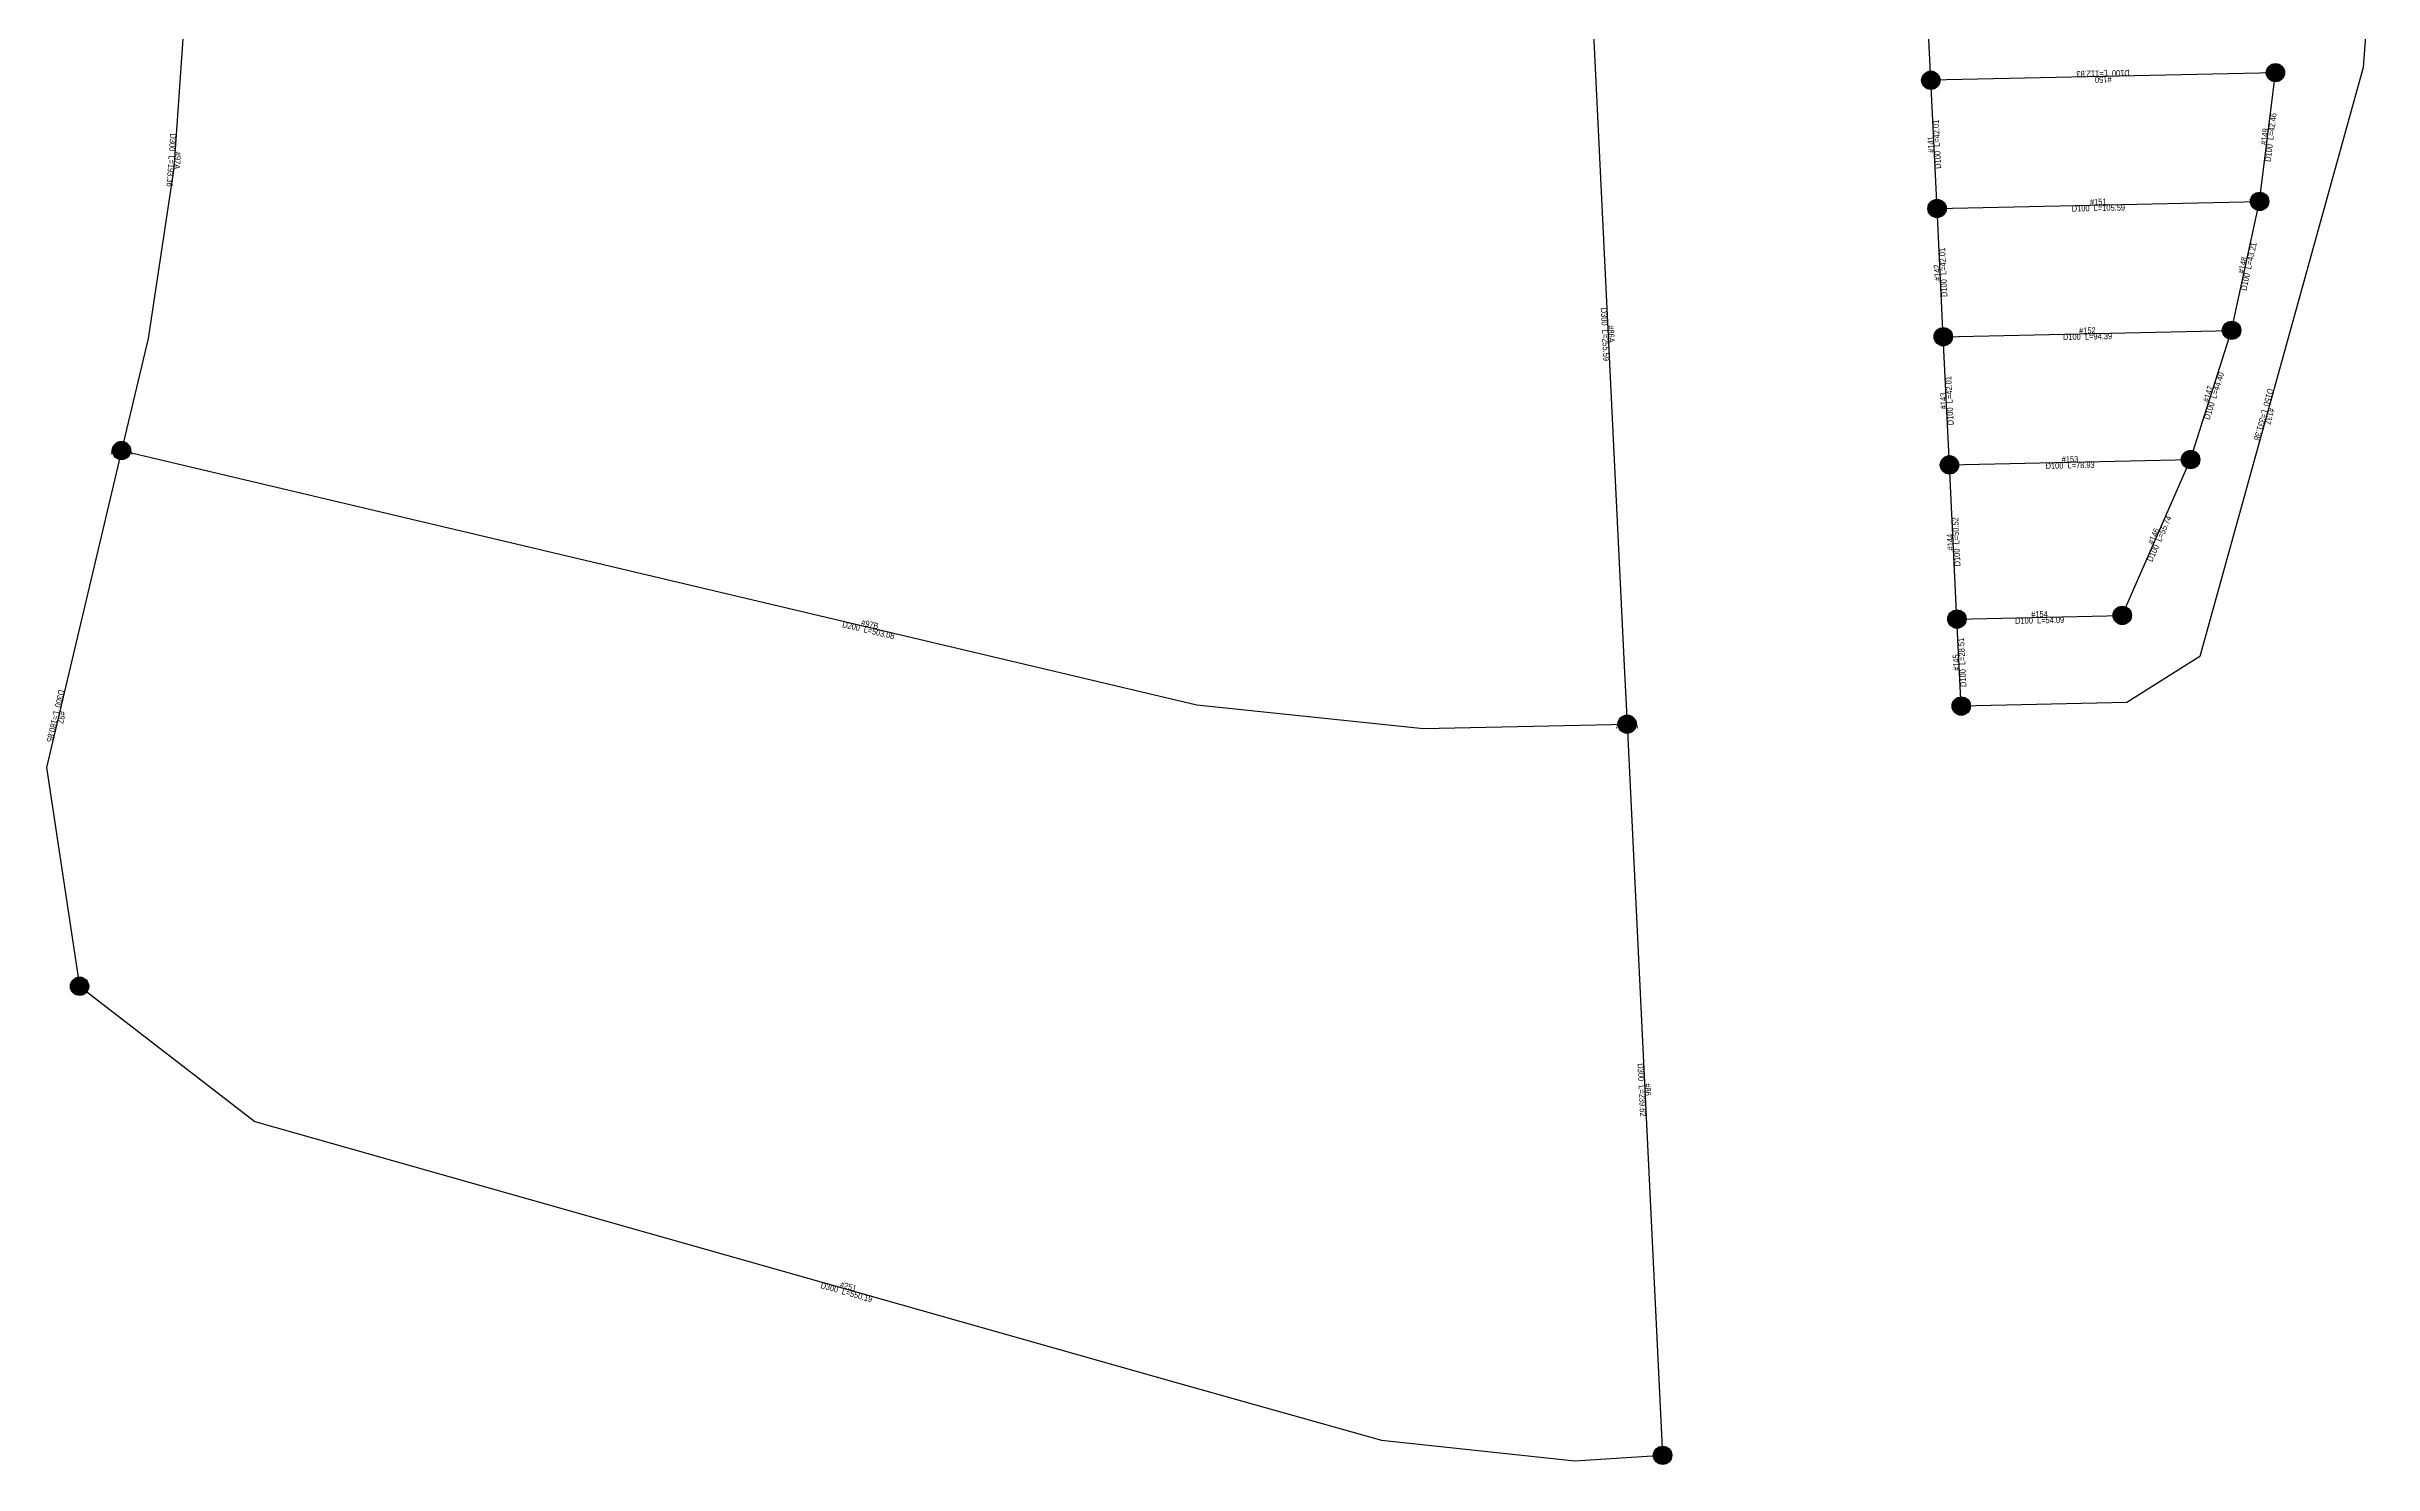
# Model space of a CAD drawing. Header units: metres. Extents: x 145472 to 149777, y 297313 to 301407.
# Drawn here: x 148942 to 149704, y 297313 to 297777 of the extents above; entities that cross this region are included whole.
import ezdxf
from ezdxf.enums import TextEntityAlignment as Align

# ---------------------------------------------------------------- set-up
doc = ezdxf.new("R2010")
doc.units = ezdxf.units.M
for name, color, linetype in [('EPANET2-JUNCTION', 7, 'Continuous'), ('EPANET2-PIPE', 3, 'Continuous'), ('EPANET2-PIPE_no', 7, 'Continuous')]:
    doc.layers.add(name, color=color, linetype=linetype)

# ---------------------------------------------------------------- blocks, each defined once
blk = doc.blocks.new('PIPE_BLOCK')
at = {"width": 0.8}
for tag, p in [('INFO', (0, -1)), ('ID', (0, 1))]:
    blk.add_attdef(tag, text='', height=2, dxfattribs=at).set_placement(p, align=Align.MIDDLE_CENTER)
blk = doc.blocks.new('JUNCTION_BLOCK')
h = blk.add_hatch(color=255)
edge = h.paths.add_edge_path()
edge.add_arc((0, 0), 3, 0, 360)
at = {"color": 5}
blk.add_circle((0, 0), 3, dxfattribs=at)
at = {"color": 5, "width": 0.7}
blk.add_attdef('ID', text='', height=3, dxfattribs=at).set_placement((0, 0), align=Align.MIDDLE_CENTER)

msp = doc.modelspace()

# ---------------------------------------------------------------- linework, layer by layer
at = {"layer": 'EPANET2-PIPE'}
for points in [[(148990.83, 297835.99), (148983.93, 297737), (148975.46, 297681.3), (148966.78, 297644.58)], [(149703.78, 297815.98), (149700.42, 297769.93), (149646.97, 297577.2), (149623.04, 297562.13), (149568.87, 297560.94)], [(149447.13, 297810.3), (149458.6, 297574.12), (149459.53, 297555.01)], [(149558.92, 297765.77), (149556.64, 297812.73)], [(149671.72, 297768.26), (149558.92, 297765.77)], [(149666.53, 297726.14), (149671.72, 297768.26)], [(149560.96, 297723.8), (149558.92, 297765.77)], [(149560.96, 297723.8), (149666.53, 297726.14)], [(149563, 297681.83), (149560.96, 297723.8)], [(149657.36, 297683.92), (149666.53, 297726.14)], [(149563, 297681.83), (149657.36, 297683.92)], [(149643.95, 297641.62), (149657.36, 297683.92)], [(149565.03, 297639.87), (149563, 297681.83)], [(148966.78, 297644.58), (148965.46, 297638.99), (148942.25, 297540.85), (148953.05, 297469.2)], [(148966.78, 297644.58), (149318.69, 297561.36), (149392.92, 297553.54), (149459.53, 297555.01)], [(149565.03, 297639.87), (149643.95, 297641.62)], [(149567.48, 297589.41), (149565.03, 297639.87)], [(149621.56, 297590.61), (149643.95, 297641.62)], [(149567.48, 297589.41), (149621.56, 297590.61)], [(149568.87, 297560.94), (149567.48, 297589.41)], [(149459.53, 297555.01), (149471.15, 297315.67)], [(148953.05, 297469.2), (149010.4, 297424.9), (149311.98, 297339.53), (149379.15, 297320.59), (149442.39, 297313.87), (149471.15, 297315.67)]]:
    msp.add_lwpolyline(points, dxfattribs=at)

# ---------------------------------------------------------------- block references
at = {"layer": 'EPANET2-JUNCTION'}
ref = msp.add_blockref('JUNCTION_BLOCK', (149558.92, 297765.77), dxfattribs=at)
ref.add_attrib('ID', 'A097', dxfattribs={"layer": '0', "color": 5, "height": 3, "width": 0.55}).set_placement((149558.92, 297765.77), align=Align.MIDDLE_CENTER)
ref = msp.add_blockref('JUNCTION_BLOCK', (149671.72, 297768.26), dxfattribs=at)
ref.add_attrib('ID', 'A106', dxfattribs={"layer": '0', "color": 5, "height": 3, "width": 0.55}).set_placement((149671.72, 297768.26), align=Align.MIDDLE_CENTER)
ref = msp.add_blockref('JUNCTION_BLOCK', (149666.53, 297726.14), dxfattribs=at)
ref.add_attrib('ID', 'A105', dxfattribs={"layer": '0', "color": 5, "height": 3, "width": 0.55}).set_placement((149666.53, 297726.14), align=Align.MIDDLE_CENTER)
ref = msp.add_blockref('JUNCTION_BLOCK', (149560.96, 297723.8), dxfattribs=at)
ref.add_attrib('ID', 'A098', dxfattribs={"layer": '0', "color": 5, "height": 3, "width": 0.55}).set_placement((149560.96, 297723.8), align=Align.MIDDLE_CENTER)
ref = msp.add_blockref('JUNCTION_BLOCK', (149563, 297681.83), dxfattribs=at)
ref.add_attrib('ID', 'A099', dxfattribs={"layer": '0', "color": 5, "height": 3, "width": 0.55}).set_placement((149563, 297681.83), align=Align.MIDDLE_CENTER)
ref = msp.add_blockref('JUNCTION_BLOCK', (149657.36, 297683.92), dxfattribs=at)
ref.add_attrib('ID', 'A104', dxfattribs={"layer": '0', "color": 5, "height": 3, "width": 0.55}).set_placement((149657.36, 297683.92), align=Align.MIDDLE_CENTER)
ref = msp.add_blockref('JUNCTION_BLOCK', (148966.78, 297644.58), dxfattribs=at)
ref.add_attrib('ID', 'A169A', dxfattribs={"layer": '0', "color": 5, "height": 3, "width": 0.55}).set_placement((148966.78, 297644.58), align=Align.MIDDLE_CENTER)
ref = msp.add_blockref('JUNCTION_BLOCK', (149565.03, 297639.87), dxfattribs=at)
ref.add_attrib('ID', 'A100', dxfattribs={"layer": '0', "color": 5, "height": 3, "width": 0.55}).set_placement((149565.03, 297639.87), align=Align.MIDDLE_CENTER)
ref = msp.add_blockref('JUNCTION_BLOCK', (149643.95, 297641.62), dxfattribs=at)
ref.add_attrib('ID', 'A103', dxfattribs={"layer": '0', "color": 5, "height": 3, "width": 0.55}).set_placement((149643.95, 297641.62), align=Align.MIDDLE_CENTER)
ref = msp.add_blockref('JUNCTION_BLOCK', (149567.48, 297589.41), dxfattribs=at)
ref.add_attrib('ID', 'A101', dxfattribs={"layer": '0', "color": 5, "height": 3, "width": 0.55}).set_placement((149567.48, 297589.41), align=Align.MIDDLE_CENTER)
ref = msp.add_blockref('JUNCTION_BLOCK', (149621.56, 297590.61), dxfattribs=at)
ref.add_attrib('ID', 'A102', dxfattribs={"layer": '0', "color": 5, "height": 3, "width": 0.55}).set_placement((149621.56, 297590.61), align=Align.MIDDLE_CENTER)
ref = msp.add_blockref('JUNCTION_BLOCK', (149568.87, 297560.94), dxfattribs=at)
ref.add_attrib('ID', 'A084', dxfattribs={"layer": '0', "color": 5, "height": 3, "width": 0.55}).set_placement((149568.87, 297560.94), align=Align.MIDDLE_CENTER)
ref = msp.add_blockref('JUNCTION_BLOCK', (149459.53, 297555.01), dxfattribs=at)
ref.add_attrib('ID', 'A170A', dxfattribs={"layer": '0', "color": 5, "height": 3, "width": 0.55}).set_placement((149459.53, 297555.01), align=Align.MIDDLE_CENTER)
ref = msp.add_blockref('JUNCTION_BLOCK', (148953.05, 297469.2), dxfattribs=at)
ref.add_attrib('ID', 'A169', dxfattribs={"layer": '0', "color": 5, "height": 3, "width": 0.55}).set_placement((148953.05, 297469.2), align=Align.MIDDLE_CENTER)
ref = msp.add_blockref('JUNCTION_BLOCK', (149471.15, 297315.67), dxfattribs=at)
ref.add_attrib('ID', 'A170', dxfattribs={"layer": '0', "color": 5, "height": 3, "width": 0.55}).set_placement((149471.15, 297315.67), align=Align.MIDDLE_CENTER)
at = {"layer": 'EPANET2-PIPE_no'}
for p, rotation, values in [((149615.32, 297767.01), 181.26842869632262, {'ID': '#150', 'INFO': 'D100  L=112.83'}), ((149669.13, 297747.2), 82.9677213100875, {'ID': '#149', 'INFO': 'D100  L=42.46'}), ((148984.11, 297739.58), 266.0149728505423, {'ID': '#97A', 'INFO': 'D300  L=193.36'}), ((149559.94, 297744.78), 92.77982247932425, {'ID': '#141', 'INFO': 'D100  L=42.01'}), ((149613.74, 297724.97), 1.2684286963409348, {'ID': '#151', 'INFO': 'D100  L=105.59'}), ((149561.98, 297702.82), 92.77982247948282, {'ID': '#142', 'INFO': 'D100  L=42.01'}), ((149661.94, 297705.03), 77.74741247850865, {'ID': '#148', 'INFO': 'D100  L=43.21'}), ((149453.33, 297682.66), 272.7798224793953, {'ID': '#86A', 'INFO': 'D300  L=255.59'}), ((149610.18, 297682.88), 1.2684286963614946, {'ID': '#152', 'INFO': 'D100  L=94.39'}), ((149650.65, 297662.77), 72.40888199648504, {'ID': '#147', 'INFO': 'D100  L=44.40'}), ((149564.02, 297660.85), 92.77982247931655, {'ID': '#143', 'INFO': 'D100  L=42.01'}), ((149668.85, 297656.08), 254.49699435923117, {'ID': '#137', 'INFO': 'D150  L=331.38'}), ((149604.49, 297640.74), 1.2684286963810474, {'ID': '#153', 'INFO': 'D100  L=78.93'}), ((149566.26, 297614.64), 92.77982247947315, {'ID': '#144', 'INFO': 'D100  L=50.52'}), ((149632.76, 297616.11), 66.3072647409893, {'ID': '#146', 'INFO': 'D100  L=55.74'}), ((149594.52, 297590.01), 1.2684286961595017, {'ID': '#154', 'INFO': 'D100  L=54.09'}), ((149211.47, 297586.72), 346.69500322306146, {'ID': '#97B', 'INFO': 'D200  L=503.08'}), ((149568.18, 297575.17), 92.77982247957178, {'ID': '#145', 'INFO': 'D100  L=28.51'}), ((148946.18, 297557.46), 256.695003390104, {'ID': '#97', 'INFO': 'D300  L=180.85'}), ((149465.34, 297435.34), 272.7798224794144, {'ID': '#86', 'INFO': 'D300  L=239.62'}), ((149204.36, 297370), 344.19480487156244, {'ID': '#251', 'INFO': 'D300  L=550.19'})]:
    msp.add_blockref('PIPE_BLOCK', p, dxfattribs=dict(at, rotation=rotation)).add_auto_attribs(values)

doc.saveas('drawing.dxf')
